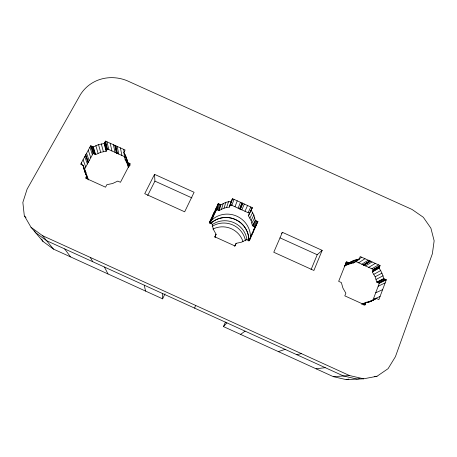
<?xml version="1.0" encoding="UTF-8"?>
<svg xmlns="http://www.w3.org/2000/svg" width="457" height="457" viewBox="0 0 457 457"><rect width="100%" height="100%" fill="white"/><g stroke="black" fill="none" stroke-linecap="round" stroke-linejoin="round"><path stroke-width="0.69" d="M209.483 223.182L210.003 221.177M211.5 217.983L210.066 223.427L216.607 209.466L218.246 203.605L220.891 204.805L225.867 202.331L231.356 201.194L232.522 198.692L252.27 207.644L251.127 210.163L253.869 215.024L255.263 220.388L252.441 225.718L255.017 226.883L257.919 221.594L255.263 220.388M211.511 220.337L212.991 214.807M212.168 218.937L213.665 213.362L218.246 203.605M212.277 218.697L213.779 213.116M212.368 218.509L213.87 212.922M213.088 216.972L214.619 211.334M214.527 213.905L216.098 208.181M215.961 210.848L217.578 205.033M217.006 209.649L218.657 203.793M217.892 210.049L219.571 204.205M218.772 210.448L220.48 204.616M216.607 209.466L219.171 210.626L220.891 204.805M219.171 210.626L221.502 209.266L223.302 203.405M221.502 209.266L223.993 208.221L225.867 202.331M215.053 236.76L215.441 235.532M215.064 237.103L215.858 234.641M215.053 237.326L216.047 234.235L213.322 229.271L211.997 223.844L209.317 222.628L213.665 213.362M223.993 208.221L226.603 207.501L228.569 201.588M226.603 207.501L229.311 207.118L231.539 200.806M229.871 205.901L231.939 199.943M230.259 205.062L232.522 198.692M194.625 308.138L195.579 305.402M231.865 205.33L233.99 199.361M344.407 266.22C349.125 263.135 355.198 263.66 359.202 259.142L360.213 256.566L380.058 265.557L373.283 269.441L372.318 271.961L375.157 276.771L376.734 282.089L383.652 278.604L386.319 279.815L378.887 299.592L376.191 298.37L367.788 302.345M235.001 206.753L237.234 200.829M386.319 279.815L379.316 283.266L373.203 299.415L380.058 296.479M376.191 298.37L371.427 301.049L366.04 302.34L365.017 305.03L344.812 295.856L345.863 293.177L342.933 288.116L341.35 282.557L338.66 281.335L346.452 261.735L349.114 262.941L353.867 260.359L359.202 259.142M372.318 271.961L379.07 268.15L380.058 265.557M353.084 263.232L354.906 261.724M238.137 208.175L240.473 202.297M252.27 207.644L249.556 213.35L239.565 208.826L241.947 202.965M239.782 208.918L242.17 203.062M239.994 209.009L242.393 203.159M240.205 209.112L242.61 203.262M240.416 209.209L242.827 203.365M311.051 269.693L317.215 254.732L322.168 250.35L282.397 232.322L281.581 233.418M322.168 250.35L313.902 270.47L273.772 252.253L282.397 232.322M241.844 209.854L244.301 204.033M165.034 293.777L162.629 298.855L53.503 249.116L42.987 241.439L31.013 227.272L24.295 215.664L22.85 202.434L27.106 189.141L80.443 94.553C90.492 78.775 109.903 73.817 126.937 80.638L412.037 209.455L423.308 217.269L430.894 228.169L434.15 240.799L432.362 253.795L395.431 356.677L388.079 368.673L376.985 376.282L363.629 378.807L346.155 379.607L333.319 376.654L223.456 326.578L225.444 322.076M244.986 211.283L247.545 205.501M248.859 240.656L255.017 226.883M257.919 221.594L249.339 240.793L246.66 239.577L241.667 242.141L236.12 243.347L234.698 246.38M236.12 243.347L234.938 245.957L214.841 236.829L216.047 234.235M252.441 225.718L251.104 220.52L248.454 215.795L249.556 213.35M229.311 207.118L230.437 204.685L239.565 208.826M248.128 212.705L250.79 206.975M248.454 215.795L252.087 208.038M249.933 218.08L252.664 212.516M147.657 195.527L154.923 181.126L154.535 174.346L194.105 192.283L184.668 211.814L144.738 193.688L154.535 174.346M251.104 220.52L253.869 215.024M251.944 223.073L254.743 217.663M128.383 167.039L126.583 162.149L125.189 159.91L125.384 159.539M84.454 169.404L93.102 153.449L90.686 145.766L93.319 146.96L95.65 154.603L100.671 152.301L106.138 151.267L107.401 148.908L105.464 141.11L125.115 150.016L123.83 152.461L125.189 159.91M83.294 165.428L83.642 168.119L86.304 175.157L85.967 172.546L83.294 165.428L80.632 164.217L90.686 145.766M252.847 225.901L255.674 220.577M83.642 168.119L85.453 173.232L86.887 175.591L85.533 178.11L105.527 187.193L106.864 184.657L112.571 183.537L117.78 181.081L120.454 182.292L130.159 163.663L127.514 162.464L126.372 157.225L123.83 152.461M106.138 151.267L104.156 143.538L105.464 141.11M253.726 226.301L256.588 220.988M254.612 226.701L257.502 221.405M253.721 229.774L256.588 224.57M250.87 236.16L253.646 231.151M249.008 240.776L250.693 237.771M223.456 326.578L226.906 322.853M240.593 334.393L245.083 331.136M345.721 262.729L346.869 261.924M345.475 263.94L347.783 262.341M344.635 265.546L348.697 262.752M344.458 266.128L351.399 261.484M347.914 264.414L353.867 260.359M350.445 263.655L356.483 259.57M356.02 260.976L359.356 258.742M361.693 257.234L355.5 261.381L373.283 269.441M358.654 262.809L364.949 258.713M361.813 264.243L368.205 260.187M363.246 264.894L369.69 260.861M363.458 264.986L369.913 260.958M363.675 265.083L370.13 261.056M363.886 265.18L370.353 261.158M364.098 265.277L370.57 261.261M365.531 265.928L372.055 261.93M368.69 267.362L375.317 263.409M371.849 268.79L378.579 264.889M373.135 269.836L379.904 265.963M372.803 270.698L379.567 266.854M372.472 271.567L379.224 267.745M373.889 274.286L380.698 270.555L383.006 275.817L383.652 278.604M375.157 276.771L382.012 273.12M93.319 146.96L98.512 144.595L104.156 143.538M376.111 279.387L383.006 275.817M377.134 282.272L384.069 278.793M378.025 282.677L384.988 279.21M378.91 283.077L385.902 279.627M378.19 286.236L385.171 282.883M375.705 292.806L382.623 289.658M361.538 304.271L366.04 302.34M362.664 304.134L365.88 302.757M367.491 302.431L368.793 301.877M372.312 300.392L375.997 298.821M368.445 302.197L373.906 299.878M368.428 302.323L371.427 301.049M363.601 304.499L365.526 303.682M363.892 305.145L365.177 304.608M278.324 351.593L285.122 349.382M296.867 354.729L301.34 353.592M346.155 379.607L348.868 379.099M357.768 378.979L359.808 378.596M316.118 368.816L325.224 367.657M229.517 205.022L231.602 204.862M333.319 376.654L349.554 375.563L363.629 378.807M374.197 376.437L376.985 376.282M357.088 379.104L343.475 375.974L46.637 240.702L35.497 232.573L34.469 230.802M107.401 148.908L125.012 156.888M154.923 181.126L191.934 197.915M279.998 237.857L317.215 254.732M93.102 153.449L95.65 154.603M376.734 282.089L379.316 283.266M85.967 172.546L85.562 172.363L82.877 165.24M369.45 301.249L369.856 301.437M31.013 227.272L42.53 235.669L349.554 375.563M24.718 216.178L25.998 217.726M42.53 235.669L53.503 249.116M64.688 248.928L70.527 256.874M379.07 268.15L380.698 270.555M90.258 257.417L92.788 261.735M41.621 239.08L42.987 241.439M104.442 267.042L108.006 273.96M86.213 176.848L86.916 178.698M81.403 162.812L82.391 165.428M84.368 170.729L86.167 175.111M86.676 175.985L87.847 179.075M86.887 175.591L88.521 179.927M83.088 159.716L85.756 167.005M84.768 156.631L87.384 164.006M85.528 155.231L88.115 162.646M85.762 154.803L88.344 162.229M85.659 154.992L88.241 162.412M86.602 153.266L89.155 160.733M88.27 150.204L90.766 157.762M89.932 147.148L92.371 154.792M91.097 145.954L93.496 153.626M92.006 146.36L94.376 154.026M92.908 146.771L95.25 154.42M95.839 145.617L98.089 153.301M98.512 144.595L100.671 152.301M101.294 143.898L103.368 151.621M104.362 143.161L106.338 150.901M104.813 142.327L106.772 150.09M105.264 141.493L107.206 149.279M106.932 141.773L108.823 149.553M110.16 143.235L111.948 150.97M113.382 144.698L115.067 152.381M144.258 285.191L145.549 291.069M114.85 145.366L116.489 153.026M115.29 145.555L116.918 153.215M115.067 145.457L116.701 153.124M115.724 145.76L117.335 153.409M115.507 145.657L117.123 153.312M117.192 146.423L118.757 154.055M120.42 147.885L121.882 155.471M123.647 149.353L124.144 152.095M124.767 156.145L125.012 157.505M125.269 154.769L126.583 162.149M127.126 159.801L128.423 167.668M126.372 157.225L127.652 164.537M127.926 162.652L128.6 166.554M128.834 163.063L129.382 166.308M129.742 163.475L130.068 165.417M162.378 293.445L162.629 298.855M212.197 226.358A21.713 21.073 21.8 0 1 245.506 240.85M212.916 229.094A21.205 20.616 21.8 0 1 243.015 241.622M210.563 223.524A22.462 21.753 21.9 0 1 235.435 219.531A22.462 21.753 21.9 0 1 248.722 240.845M212.442 224.49A22.027 21.359 21.9 0 1 247.026 240.188M210.9 220.902A22.913 22.159 21.9 0 1 236.589 216.081A22.913 22.159 21.9 0 1 250.442 238.183M210.648 223.564A22.462 21.753 21.9 0 1 235.521 219.571A22.462 21.753 21.9 0 1 248.814 240.885"/></g></svg>
